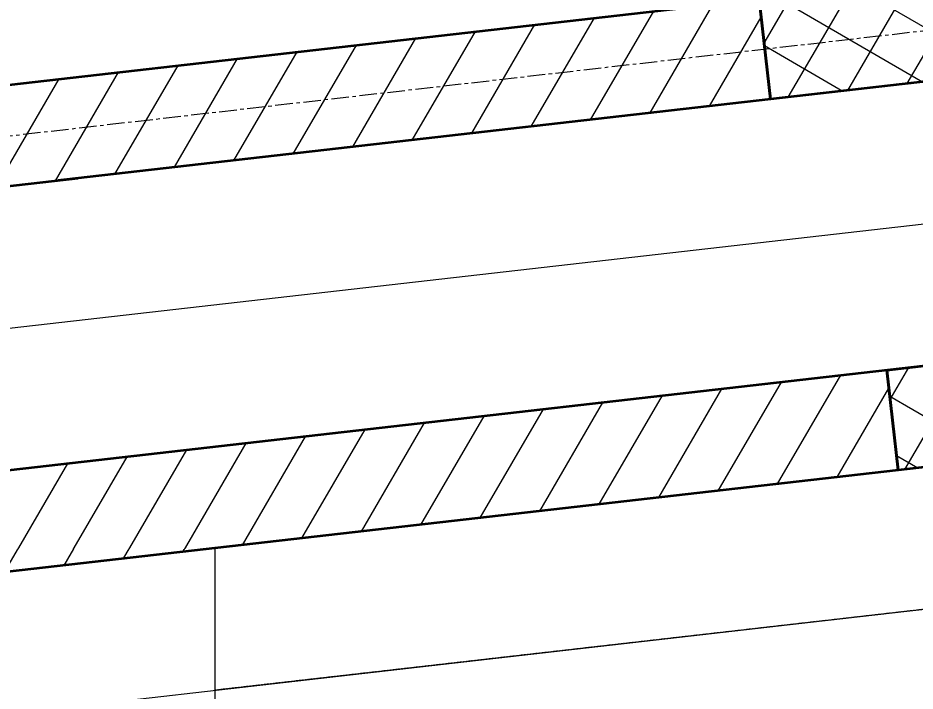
# Model space of a CAD drawing. Header units: millimetres. Extents: x 265754 to 14267433, y -6145605 to 2433772.
# Drawn here: x 7901409 to 7905860, y -581400 to -578061 of the extents above; entities that cross this region are included whole.
import ezdxf
from ezdxf import colors
from ezdxf.entities.mleader import LeaderData, LeaderLine
from ezdxf.math import Vec2, Vec3

# ---------------------------------------------------------------- set-up
doc = ezdxf.new("R2010")
doc.units = ezdxf.units.MM
doc.linetypes.add('осевая', pattern=[2, 1.25, -0.25, 0.25, -0.25])
doc.linetypes.add('осеваяX2', pattern=[4, 2.5, -0.5, 0.5, -0.5])
doc.layers.add('VPORTS', color=11, linetype='Continuous', lineweight=0, plot=False)
for name, color, linetype, lineweight in [('Выноски', 3, 'Continuous', 15), ('ИС_Med', 7, 'Continuous', 35), ('ИС_Ось', 3, 'осевая', 18), ('ИС_Тонкая', 3, 'Continuous', 18), ('ИС_Штр', 3, 'Continuous', 9), ('МДП_Ось', 1, 'осеваяX2', 30)]:
    doc.layers.add(name, color=color, linetype=linetype, lineweight=lineweight)
doc.styles.add('ISOCPEUR', font='isocpeur.ttf', dxfattribs={"width": 0.8, "oblique": 15, "height": 2.5})

# ---------------------------------------------------------------- blocks, each defined once
blk = doc.blocks.new('_None')
blk = doc.blocks.new('Б24')
at = {"layer": 'ИС_Med'}
blk.add_lwpolyline([(-10.60239487377694, -0.7026100440270966), (10.69760512621725, -0.7026100440417054), (10.69760512621724, 0.6973899559525307), (-10.60239487377693, 0.6973899559670258)], close=True, dxfattribs=at)
at = {"layer": 'ИС_Ось', "linetype": 'осевая', "ltscale": 25}
blk.add_lwpolyline([(-12.00239487376528, -0.002610044030063818), (11.99760512623473, -0.002610044030063818)], dxfattribs=at)
blk = doc.blocks.new('План Узловая')
blk.add_line((31091.16795897484, 3565.650322318077), (27418.40691399574, 3146.865003824234))
at = {"layer": 'VPORTS', "ltscale": 0.08, "flags": 128}
blk.add_lwpolyline([(-43.91203558444977, -6.517467856407166), (8198.330320119858, 1133.327123403549), (32167.26320338249, 3939.97166800499), (65088.31049013138, 6163.586026310921), (98152.25189757347, 6524.280557274818), (131189.7035427093, 5061.293722867966), (149180.6928329467, 3427.836194872856), (172751.0587918758, 928.0827041864395), (181593.4482588768, -6.517467796802521)], dxfattribs=at)
at = {"layer": 'ИС_Med'}
for p, q in [((27418.40691423416, 3650.104912161827), (30616.92420983315, 4014.814749956131)), ((27418.40691423416, 1737.793259561062), (31249.77473604679, 2174.663661599159)), ((31724.01848518848, 1725.499233961105), (27418.40691423416, 1234.553351104259))]:
    blk.add_line(p, q, dxfattribs=at)
at = {"layer": 'ИС_Ось', "ltscale": 0.08}
for p, q in [((27418.40691423416, 2442.329131245613), (32458.96423196793, 3017.076951622963)), ((27418.40691423416, 530.0174788832664), (33091.81475830078, 1176.925863385201))]:
    blk.add_line(p, q, dxfattribs=at)
at = {"layer": 'ИС_Тонкая'}
blk.add_lwpolyline([(27418.40691447258, -2883.614810585976), (27418.40691423416, 3864.366640090942), (27724.51162338257, 4004.669255375862), (27112.30220532417, 4004.669255018234), (27418.40691447258, 4134.589084088802), (27418.40691423416, 9711.601199626923)], dxfattribs=at)
at = {"layer": 'Выноски'}
ml = blk.add_multileader_mtext('Standard', dxfattribs=at)
ml.set_content('Ось путепровода\\PОсь проезжей части', color=256, style='ISOCPEUR')
ml.set_leader_properties(color=256)
ml.set_arrow_properties(name='NONE')
ml.build(insert=Vec2(0, 0))
ml.multileader.update_dxf_attribs({"text_left_attachment_type": 6, "text_right_attachment_type": 6, "dogleg_length": 2, "arrow_head_size": 500, "scale": 200})
ctx = ml.context
ctx.base_point, ctx.scale, ctx.char_height, ctx.arrow_head_size, ctx.landing_gap_size, ctx.plane_origin, ctx.plane_x_axis, ctx.plane_y_axis = Vec3(13839.92619156837, 3519.031026244164), 200, 500, 500, 125, Vec3(7982.3427734375, 9376.900268435478), Vec3(1, 2.842170943040402e-15), Vec3(-2.842170943040402e-15, 1)
ctx.left_attachment, ctx.right_attachment, ctx.text_align_type = 6, 6, 1
notes = []
notes.append((ctx, [(0, (1, 1, 0), (13739.92619156837, 3519.031026244164), (1, 5.684341886080802e-16), 100, [(0, [(12905.34992742538, 1676.732035160065)], 0, [])])]))
ctx.mtext.insert, ctx.mtext.text_direction, ctx.mtext.rotation, ctx.mtext.width, ctx.mtext.alignment, ctx.mtext.flow_direction = Vec3(16541.91348958015, 4169.031026721001), Vec3(1, 2.842170943040402e-15), 2.842170943040402e-15, 6401.925370128336, 2, 5
ctx.mtext.has_bg_fill, ctx.mtext.bg_color, ctx.mtext.bg_scale_factor, ctx.mtext.bg_transparency, ctx.mtext.use_window_bg_color = 1, -1023410167, 1.5, 0, 1
for ctx, leaders in notes:
    for number, flags, end, landing, length, lines in leaders:
        leader = LeaderData()
        leader.index, (leader.has_last_leader_line, leader.has_dogleg_vector, leader.attachment_direction) = number, flags
        leader.last_leader_point, leader.dogleg_vector, leader.dogleg_length = Vec3(end), Vec3(landing), length
        for number, points, colour, breaks in lines:
            line = LeaderLine()
            line.index, line.vertices, line.color, line.breaks = number, Vec3.list(points), colors.encode_raw_color(colour), breaks
            leader.lines.append(line)
        ctx.leaders.append(leader)
at = {"layer": 'ИС_Med'}
blk.add_line((30118.13896084961, 3956.704348269035), (30174.78423840384, 3459.923397995764), dxfattribs=at)
at = {"layer": 'Выноски', "ltscale": 0.3}
ml = blk.add_multileader_mtext('Standard', dxfattribs=at)
ml.set_content('Начало путепровода \\PПК 1+40,18', color=256, style='ISOCPEUR')
ml.set_leader_properties(color=256)
ml.set_arrow_properties(name='NONE')
ml.build(insert=Vec2(0, 0))
ml.multileader.update_dxf_attribs({"text_left_attachment_type": 6, "text_right_attachment_type": 6, "dogleg_length": 2, "arrow_head_size": 300, "scale": 200})
ctx = ml.context
ctx.base_point, ctx.scale, ctx.char_height, ctx.arrow_head_size, ctx.landing_gap_size, ctx.plane_origin, ctx.plane_x_axis, ctx.plane_y_axis = Vec3(1024.793878124878, 2213.273277401923), 200, 500, 300, 125, Vec3(-1995.070712327957, 7387.238701581955), Vec3(1, 2.842170943040402e-15), Vec3(-2.842170943040402e-15, 1)
ctx.left_attachment, ctx.right_attachment = 6, 6
notes = []
notes.append((ctx, [(1, (1, 1, 0), (6668.768474340439, 2213.273277401924), (-1, -2.842170943040401e-16), 100, [(0, [(7895.488041639328, 1091.446149468422)], 0, [])])]))
ctx.mtext.insert, ctx.mtext.text_direction, ctx.mtext.rotation, ctx.mtext.width, ctx.mtext.flow_direction = Vec3(1149.793878078461, 2813.273277401924), Vec3(1, 2.842170943040402e-15), 2.842170943040402e-15, 5487.643685489066, 5
ctx.mtext.has_bg_fill, ctx.mtext.bg_color, ctx.mtext.bg_scale_factor, ctx.mtext.bg_transparency, ctx.mtext.use_window_bg_color = 1, -1023410167, 1.5, 0, 1
for ctx, leaders in notes:
    for number, flags, end, landing, length, lines in leaders:
        leader = LeaderData()
        leader.index, (leader.has_last_leader_line, leader.has_dogleg_vector, leader.attachment_direction) = number, flags
        leader.last_leader_point, leader.dogleg_vector, leader.dogleg_length = Vec3(end), Vec3(landing), length
        for number, points, colour, breaks in lines:
            line = LeaderLine()
            line.index, line.vertices, line.color, line.breaks = number, Vec3.list(points), colors.encode_raw_color(colour), breaks
            leader.lines.append(line)
        ctx.leaders.append(leader)
at = {"layer": 'ИС_Штр'}
h = blk.add_hatch(dxfattribs=at)
h.set_pattern_fill('ANSI37', color=256, scale=75, angle=14.81052377493742)
h.set_pattern_definition([(59.81052396495632, (30598.14906042325, 11084.6538830669), (-205.8274349733927, 119.7438208730364), []), (149.8105239649563, (30598.14906042325, 11084.6538830669), (-119.7438208730364, -205.8274349733926), [])])
h.paths.add_polyline_path([(31046.23397322121, 10889.94822154474), (30906.35093492683, 11296.71917364025), (29771.41297818359, 10906.42933399713), (29941.53977606626, 10411.74852178141), (29914.8661103553, 10815.12901959202), (30264.10341294017, 10838.2224490302), (30276.2130249184, 10655.09121536335), (30375.99511137127, 10661.6893380601), (30363.88549939299, 10844.82057172694)])
h.paths.add_polyline_path([(30211.02929780685, 9628.14889398939), (30016.62357528455, 10193.42598092451), (29956.24045332294, 10189.43312748091), (29941.53977606626, 10411.74852178141), (29771.41297818359, 10906.42933399713), (28749.58222104004, 10555.03553314804), (28824.86015602079, 9969.378947707999), (28990.12434226513, 9488.801236460102)])
h.paths.add_polyline_path([(29771.41297818359, 10906.42933399713), (29575.06451056135, 11477.35537651106), (28404.61289571738, 11399.88780007535), (28627.24644248543, 9447.3842653241), (28990.12434226513, 9488.801236460102), (28636.79835009383, 10516.25068271247)])
h.paths.add_polyline_path([(30906.35093492683, 11296.71917364025), (31046.23397322121, 10889.94822154474), (31311.81466521224, 10907.51260825666), (31286.30750337866, 11293.25230178458), (31785.21793564252, 11326.24291527271), (31765.66513765877, 11622.34259287053), (29575.06451056135, 11477.35537651106), (29771.41297818359, 10906.42933399713)])
h.paths.add_polyline_path([(31432.21877995296, 9767.529025885859), (31387.72936623154, 9896.901402967982), (31378.68122114491, 9896.30309145141), (31376.47818868695, 9929.61910954502), (31257.53760631901, 10275.49073574459), (30405.25984236068, 10219.1246796156), (30393.15023038239, 10402.25591328251), (30293.36814392969, 10395.65779058594), (30305.47775590781, 10212.52655691892), (30016.62357528455, 10193.42598092451), (30211.02929780685, 9628.14889398939)], flags=16)
h.paths.add_polyline_path([(32398.18440458359, 9877.779251700034), (32392.52641244623, 9963.343932211632), (31387.72936623154, 9896.901402967982), (31432.21877995296, 9767.529025885859)])
h.paths.add_polyline_path([(31353.18900819722, 10281.81671597669), (31257.53760631901, 10275.49073574459), (31376.47818868695, 9929.61910954502)], flags=17)
h.paths.add_polyline_path([(31332.4943622608, 10594.77769663243), (31151.8469816313, 10582.83233023685), (31246.23847679194, 10308.34788362775), (31350.976580263, 10315.27481997368)], flags=17)
h.paths.add_polyline_path([(31246.23847679194, 10308.34788362775), (31151.8469816313, 10582.83233023685), (30384.56454370992, 10532.09553118696), (30393.15023038239, 10402.25591328251), (30403.04741442745, 10252.5827836034)], flags=17)
h.paths.add_polyline_path([(30293.36814392969, 10395.65779058594), (30284.78245725716, 10525.49740848935), (29935.54515467252, 10502.40397904773), (29941.53977606626, 10411.74852178141), (30005.32358605106, 10226.28316698578), (30303.26532797457, 10245.98466090672)], flags=17)
h.paths.add_polyline_path([(30266.31584087346, 10804.76434504252), (29917.07853828854, 10781.67091560445), (29935.54515467252, 10502.40397904773), (30284.78245725716, 10525.49740848935), (30276.2130249184, 10655.09121536335)], flags=17)
h.paths.add_polyline_path([(31151.8469816313, 10582.83233023685), (31057.53310274723, 10857.09107366478), (30366.09792732628, 10811.36246773915), (30375.99511137127, 10661.6893380601), (30384.56454370992, 10532.09553118696)], flags=17)
h.paths.add_polyline_path([(31314.0270931464, 10874.0545042599), (31057.53310274723, 10857.09107366478), (31151.8469816313, 10582.83233023685), (31332.4943622608, 10594.77769663243)])
h.paths.add_polyline_path([(33847.50386461854, 3846.014640074573), (34346.4142968824, 3879.005253562646), (34313.4236833881, 4377.91568592086), (33299.57849203912, 4310.874845194281), (33207.20477427292, 5707.82405552722), (33706.11520653672, 5740.814669015235), (33673.12459304242, 6239.725101373508), (32659.27940174099, 6172.684260613343), (32566.90568397479, 7569.633470946283), (33065.81611623859, 7602.624084434356), (33032.82550274429, 8101.534516792628), (32018.98031144287, 8034.493676032464), (31926.60659367667, 9431.442886365345), (32425.51702594047, 9464.433499853418), (32378.60591226845, 9875.845516204718), (28627.16609921452, 9448.088877717964), (28675.30819469853, 9025.881114337652), (29190.61208149669, 9084.638463201583), (29349.21885864116, 7693.651802508277), (28852.43790839141, 7637.006524956436), (28909.08318594558, 7140.225574683165), (29823.46260771604, 7244.487374793505), (29982.06938486057, 5853.500714099908), (29485.28843461076, 5796.855436548416), (29541.93371216499, 5300.074486275087), (30456.31313395494, 5404.336286514183), (30614.91991109942, 4013.349625820527), (30118.13896084961, 3956.704348269035), (30174.78423839941, 3459.923398034181), (31089.16366012767, 3564.185198139807), (31247.77043727128, 2173.198537446093), (30750.9894870214, 2116.553259894601), (30807.63476457569, 1619.772309621272), (31722.01418641413, 1724.034109826898), (31880.62096355774, 333.0474491331843), (31383.84001330787, 276.4021715816343), (31440.4852908621, -220.3787786916364), (32354.86471263255, -116.1169785812963), (32513.47148977703, -1507.103639274545), (32016.69053952728, -1563.748916826444), (32087.49713647115, -2184.725104677607), (35765.57305422839, -1940.037392498227), (35719.38619535958, -1241.562787546834), (35220.47576309572, -1274.553401034907), (35128.10204532946, 122.395809298032), (35627.01247759332, 155.3864227860468), (35594.02186409902, 654.2968551443191), (34580.17667279759, 587.2560143842129), (34487.80295503134, 1984.205224717094), (34986.7133872952, 2017.195838205167), (34953.7227738045, 2516.106270509656), (33939.8775823848, 2449.065429741633)])
h = blk.add_hatch(dxfattribs=at)
h.set_pattern_fill('ANSI31', color=256, scale=75, angle=14.81052377493742)
h.set_pattern_definition([(59.81052377493735, (-3877.804651163053, 5487.345236741472), (-205.8274345762676, 119.7438215556539), [])])
h.paths.add_polyline_path([(30118.13896084961, 3956.704348269035), (10353.22046210303, 1703.016292030807), (10423.25657336897, 1207.762226980994), (30174.78423840384, 3459.923397995764)])
h = blk.add_hatch(dxfattribs=at)
h.set_pattern_fill('ANSI31', color=256, scale=75, angle=14.81052377493742)
h.set_pattern_definition([(59.81052377493735, (-3244.954125001037, 3647.19414845336), (-205.8274345762676, 119.7438215556539), [])])
h.paths.add_polyline_path([(30750.98948701163, 2116.553259980923), (10986.07098826504, -137.1347962572472), (11056.10709953093, -632.3888613071176), (30807.6347645658, 1619.772309707594)])
at = {"layer": 'ИС_Med'}
blk.add_line((30750.9894870214, 2116.553259894485), (30807.63476457569, 1619.772309621272), dxfattribs=at)
for points in [[(31722.01418641413, 1724.03410982684), (30807.63476457557, 1619.772309621214), (30750.9894870214, 2116.553259894485), (31247.77043727128, 2173.198537445976)], [(31089.16366012773, 3564.185198139749), (30174.78423840384, 3459.923397995706), (30118.13896084967, 3956.704348269035)]]:
    blk.add_lwpolyline(points, dxfattribs=at)
at = {"layer": 'ИС_Ось', "color": 6, "ltscale": 70}
blk.add_lwpolyline([(173300.5997404701, 877.2955291591352), (148796.1297296375, 3467.007442386297), (129627.5815741288, 5134.02218358306), (98154.28085576242, 6525.325867037289), (65093.73872907349, 6162.31943565351), (33089.28068415384, 4046.014310504193), (8216.902876287757, 1185.404047815944)], dxfattribs=at)
at = {"layer": 'ИС_Med', "xscale": 1000, "yscale": 1000, "zscale": 1000, "rotation": 6.50503669156677}
for p in [(19906.58794919029, 3499.498573459103), (20539.43847536208, 1659.347485084552), (21172.28900164861, -180.803603228298)]:
    blk.add_blockref('Б24', p, dxfattribs=at)

msp = doc.modelspace()

# ---------------------------------------------------------------- linework, layer by layer
at = {"layer": 'МДП_Ось', "ltscale": 2, "flags": 128}
msp.add_lwpolyline([(7744118.950588193, -600901.0188382629), (7877092.999730748, -581616.4054394475, -0.06236864998936653), (8026169.574010785, -578717.1937406478), (8060956.837795081, -582387.9327475576, -0.0006835939129814506), (8065307.261137919, -582850.9975507914, -0.00205078418366611), (8069655.076218408, -583337.8454738357, -0.003417982021346688), (8073997.284802367, -583872.2148878503, -0.004785192664712667), (8078330.110013368, -584477.744016788, -0.006152421236038208), (8082648.610660977, -585177.8942796449, -0.007519673090428114), (8086946.301076824, -585995.8418994837, -0.008886952884495258), (8091214.780204762, -586954.3275510408, -0.0102542657405138), (8095443.375245943, -588075.4542165053, -0.1601430922746658), (8147070.400589593, -623222.8795043117, -0.0102542657405138), (8149663.690246969, -626746.0584357762, -0.008886952884495258), (8152120.284078276, -630365.969424423, -0.007519673090428114), (8154456.833502691, -634064.5797038011, -0.006152421236038208), (8156691.416068209, -637825.7363064205, -0.004785192664712667), (8158843.216732579, -641634.9086241539, -0.003417982021346688), (8160932.252002124, -645478.8984387383, -0.00205078418366611), (8162979.12972612, -649345.5259694468, -0.0006835937965661287), (8165004.836376817, -653223.299149419), (8177974.555806698, -678106.2325745835, 0.0006835937965661287), (8180000.26245943, -681984.0057558079, 0.00205078418366611), (8182047.140182366, -685850.633285951, 0.003417982021346688), (8184136.175451996, -689694.6231004137, 0.004785192664712667), (8186287.976116366, -693503.795418147, 0.006152421236038208), (8188522.558681798, -697264.9520208883, 0.007519673090428114), (8190859.108106214, -700963.5623002665, 0.008886952884495258), (8193315.701937435, -704583.4732890349, 0.0102542657405138), (8195908.991594639, -708106.652220743, 0.2138723582029343), (8267938.749952664, -746889.3201956032, 0.0102542657405138), (8272307.630970686, -747114.752391343, 0.008886952884495258), (8276682.015217912, -747172.8150737833, 0.007519673090428114), (8281056.015060954, -747087.3365069298, 0.006152421236038208), (8285426.097272793, -746882.3006934635, 0.004785192664712667), (8289790.692661519, -746581.7230216657, 0.003417982021346688), (8294149.802126802, -746209.5795941239, 0.00205078418366611), (8298504.602326069, -745789.7795278534, 0.0006835938547737896), (8302857.05248278, -745346.1694407022), (8316226.710225059, -743971.1946019325)], format="xyb", dxfattribs=at)

# ---------------------------------------------------------------- next in the draw order: block references
at = {"layer": 'ИС_Ось', "color": 4, "ltscale": 0.05}
msp.add_blockref('План Узловая', (7874968.788125941, -581924.4700561167), dxfattribs=at)

doc.saveas('drawing.dxf')
